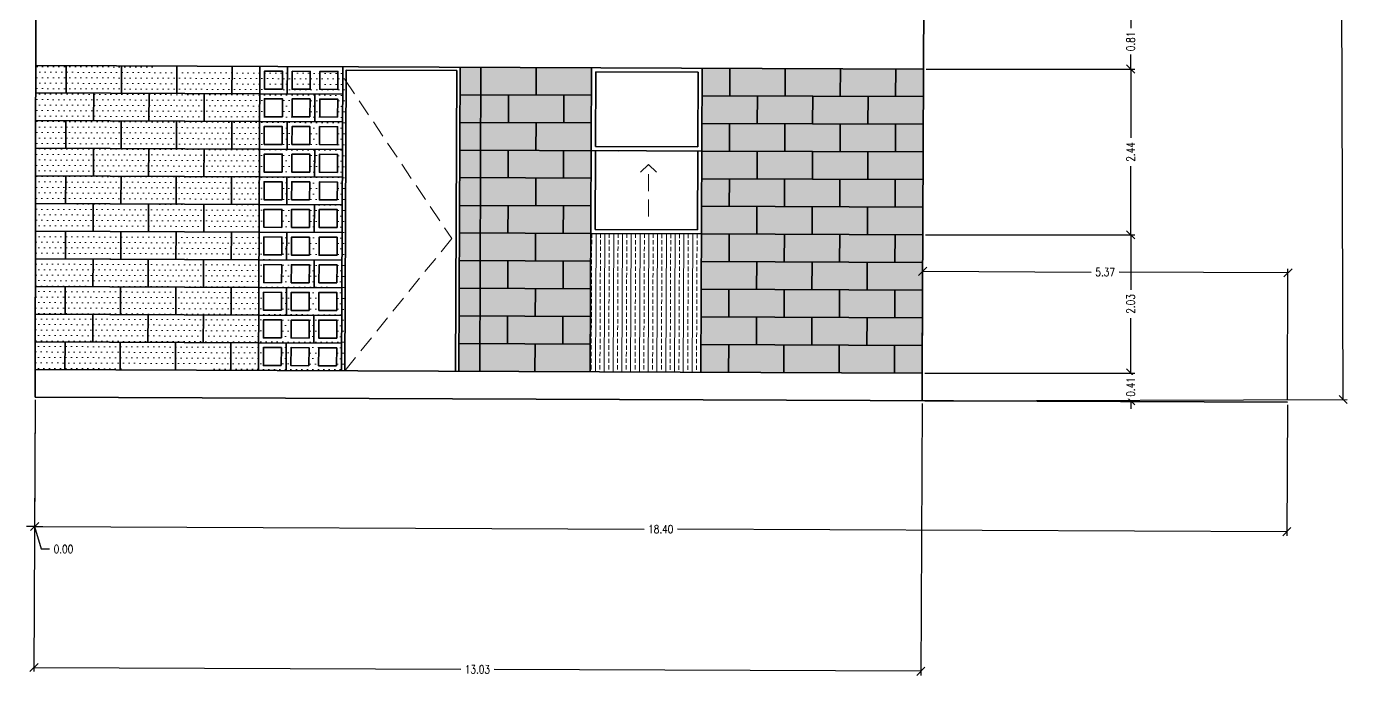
# Model space of a CAD drawing. Header units: inches. Extents: x 2738.4 to 2810.4, y -1117 to -1088.
# Drawn here: x 2790.96 to 2810.38, y -1116.45 to -1106.91 of the extents above; entities that cross this region are included whole.
import ezdxf

# ---------------------------------------------------------------- set-up
doc = ezdxf.new("R2010")
doc.units = ezdxf.units.IN
doc.header["$MEASUREMENT"] = 0
doc.linetypes.add('HIDDEN', pattern=[0.375, 0.25, -0.125])
doc.layers.get('DEFPOINTS').update_dxf_attribs({"color": 210})
for name, color, linetype, lineweight in [('A-ELEV-MBE1', 7, 'Continuous', 35), ('A-ELEV-OVHD', 3, 'HIDDEN', 18), ('A-ELEV-PATT', 8, 'Continuous', 18), ('A-SECT-MCUT', 7, 'Continuous', 35)]:
    doc.layers.add(name, color=color, linetype=linetype, lineweight=lineweight)
doc.styles.add('E-ROMANS', font='romans.shx', dxfattribs={"width": 0.8})
doc.dimstyles.new('E-0100_ARW_18', dxfattribs={"dimscale": 0.001, "dimtxt": 180, "dimasz": 180, "dimexe": 90, "dimexo": 60, "dimgap": 90, "dimtad": 0, "dimzin": 0, "dimdsep": 46, "dimtxsty": 'E-ROMANS', "dimblk": 'OPEN90', "dimcen": 90, "dimclrd": 256, "dimclre": 256, "dimclrt": 256, "dimadec": 0, "dimazin": 0, "dimtfac": 1, "dimtmove": 1, "dimatfit": 3, "dimldrblk": 'OPEN90', "dimfxl": 1, "dimtfill": 1, "dimtolj": 1, "dimtzin": 0, "dimarcsym": 0})

# ---------------------------------------------------------------- blocks, each defined once
blk = doc.blocks.new('_Oblique')
at = {"color": 0, "linetype": 'ByBlock', "lineweight": -2}
blk.add_line((-0.5, -0.5), (0.5, 0.5), dxfattribs=at)
blk = doc.blocks.new('*D96')
at = {"lineweight": -2, "transparency": 16777216}
for p, q in [((2804.23, -1096.986), (2810.32, -1096.966)), ((2804.279, -1112.409), (2810.37, -1112.39))]:
    blk.add_line(p, q, dxfattribs=at)
at = {"transparency": 16777216}
for p, q in [((2810.26, -1096.967), (2810.284, -1104.433)), ((2810.31, -1112.39), (2810.286, -1104.923))]:
    blk.add_line(p, q, dxfattribs=at)
at = {"layer": 'DEFPOINTS', "color": 0, "transparency": 16777216}
for p in [(2804.19, -1096.986), (2804.239, -1112.409), (2810.31, -1112.39)]:
    blk.add_point(p, dxfattribs=at)
at = {"transparency": 16777216, "xscale": 0.12, "yscale": 0.12, "zscale": 0.12}
for p, rotation in [((2810.26, -1096.967), 90.18453966801944), ((2810.31, -1112.39), 270.1845396680195)]:
    blk.add_blockref('_Oblique', p, dxfattribs=dict(at, rotation=rotation))
at = {"transparency": 16777216, "insert": (2810.285, -1104.678), "char_height": 0.12, "attachment_point": 5, "rotation": 270.1845, "style": 'E-ROMANS', "bg_fill": 3, "box_fill_scale": 1.25, "bg_fill_color": 256, "bg_fill_true_color": 13158600, "bg_fill_transparency": 0}
blk.add_mtext('\\A1;15.42', dxfattribs=at)
blk = doc.blocks.new('_Open90')
at = {"color": 0, "linetype": 'ByBlock', "lineweight": -2}
for p, q in [((0, 0), (-1, 0)), ((-0.5, 0.5), (0, 0)), ((0, 0), (-0.5, -0.5))]:
    blk.add_line(p, q, dxfattribs=at)
blk = doc.blocks.new('*D68')
at = {"lineweight": -2, "transparency": 16777216}
for p, q in [((2804.186, -1106.719), (2807.248, -1106.719)), ((2804.182, -1107.532), (2807.248, -1107.532))]:
    blk.add_line(p, q, dxfattribs=at)
at = {"transparency": 16777216}
for p, q in [((2807.188, -1106.719), (2807.188, -1106.933)), ((2807.188, -1107.532), (2807.188, -1107.318))]:
    blk.add_line(p, q, dxfattribs=at)
at = {"layer": 'DEFPOINTS', "color": 0, "transparency": 16777216}
for p in [(2804.146, -1106.719), (2804.142, -1107.532), (2807.188, -1107.532)]:
    blk.add_point(p, dxfattribs=at)
at = {"transparency": 16777216, "xscale": 0.12, "yscale": 0.12, "zscale": 0.12}
for p, rotation in [((2807.188, -1106.719), 90), ((2807.188, -1107.532), 270)]:
    blk.add_blockref('_Oblique', p, dxfattribs=dict(at, rotation=rotation))
at = {"transparency": 16777216, "insert": (2807.188, -1107.126), "char_height": 0.12, "attachment_point": 5, "rotation": 90, "style": 'E-ROMANS', "bg_fill": 3, "box_fill_scale": 1.25, "bg_fill_color": 256, "bg_fill_true_color": 13158600, "bg_fill_transparency": 0}
blk.add_mtext('\\A1;0.81', dxfattribs=at)
blk = doc.blocks.new('*D69')
at = {"lineweight": -2, "transparency": 16777216}
for p, q in [((2804.182, -1107.532), (2807.248, -1107.532)), ((2804.172, -1109.97), (2807.248, -1109.97))]:
    blk.add_line(p, q, dxfattribs=at)
at = {"transparency": 16777216}
for p, q in [((2807.188, -1107.532), (2807.188, -1108.543)), ((2807.188, -1109.97), (2807.188, -1108.96))]:
    blk.add_line(p, q, dxfattribs=at)
at = {"layer": 'DEFPOINTS', "color": 0, "transparency": 16777216}
for p in [(2804.142, -1107.532), (2804.132, -1109.97), (2807.188, -1109.97)]:
    blk.add_point(p, dxfattribs=at)
at = {"transparency": 16777216, "xscale": 0.12, "yscale": 0.12, "zscale": 0.12}
for p, rotation in [((2807.188, -1107.532), 90), ((2807.188, -1109.97), 270)]:
    blk.add_blockref('_Oblique', p, dxfattribs=dict(at, rotation=rotation))
at = {"transparency": 16777216, "insert": (2807.188, -1108.751), "char_height": 0.12, "attachment_point": 5, "rotation": 90, "style": 'E-ROMANS', "bg_fill": 3, "box_fill_scale": 1.25, "bg_fill_color": 256, "bg_fill_true_color": 13158600, "bg_fill_transparency": 0}
blk.add_mtext('\\A1;2.44', dxfattribs=at)
blk = doc.blocks.new('*D70')
at = {"lineweight": -2, "transparency": 16777216}
for p, q in [((2804.172, -1109.97), (2807.248, -1109.97)), ((2804.164, -1112.002), (2807.248, -1112.002))]:
    blk.add_line(p, q, dxfattribs=at)
at = {"transparency": 16777216}
for p, q in [((2807.188, -1109.97), (2807.188, -1110.78)), ((2807.188, -1112.002), (2807.188, -1111.193))]:
    blk.add_line(p, q, dxfattribs=at)
at = {"layer": 'DEFPOINTS', "color": 0, "transparency": 16777216}
for p in [(2804.132, -1109.97), (2804.124, -1112.002), (2807.188, -1112.002)]:
    blk.add_point(p, dxfattribs=at)
at = {"transparency": 16777216, "xscale": 0.12, "yscale": 0.12, "zscale": 0.12}
for p, rotation in [((2807.188, -1109.97), 90), ((2807.188, -1112.002), 270)]:
    blk.add_blockref('_Oblique', p, dxfattribs=dict(at, rotation=rotation))
at = {"transparency": 16777216, "insert": (2807.188, -1110.986), "char_height": 0.12, "attachment_point": 5, "rotation": 90, "style": 'E-ROMANS', "bg_fill": 3, "box_fill_scale": 1.25, "bg_fill_color": 256, "bg_fill_true_color": 13158600, "bg_fill_transparency": 0}
blk.add_mtext('\\A1;2.03', dxfattribs=at)
blk = doc.blocks.new('*D71')
at = {"transparency": 16777216}
for p, q in [((2807.188, -1112.002), (2807.188, -1111.882)), ((2807.188, -1112.002), (2807.188, -1112.013)), ((2807.188, -1112.409), (2807.188, -1112.398)), ((2807.188, -1112.409), (2807.188, -1112.529))]:
    blk.add_line(p, q, dxfattribs=at)
at = {"lineweight": -2, "transparency": 16777216}
for p, q in [((2804.164, -1112.002), (2807.248, -1112.002)), ((2804.162, -1112.409), (2807.248, -1112.409))]:
    blk.add_line(p, q, dxfattribs=at)
at = {"layer": 'DEFPOINTS', "color": 0, "transparency": 16777216}
for p in [(2804.124, -1112.002), (2804.122, -1112.409)]:
    blk.add_point(p, dxfattribs=at)
at = {"transparency": 16777216, "xscale": 0.12, "yscale": 0.12, "zscale": 0.12}
for p, rotation in [((2807.188, -1112.002), 270), ((2807.188, -1112.409), 90)]:
    blk.add_blockref('_Oblique', p, dxfattribs=dict(at, rotation=rotation))
at = {"transparency": 16777216, "insert": (2807.188, -1112.206), "char_height": 0.12, "attachment_point": 5, "rotation": 90, "style": 'E-ROMANS', "bg_fill": 3, "box_fill_scale": 1.25, "bg_fill_color": 256, "bg_fill_true_color": 13158600, "bg_fill_transparency": 0}
blk.add_mtext('\\A1;0.41', dxfattribs=at)
at = {"layer": 'DEFPOINTS', "color": 0, "transparency": 16777216}
blk.add_point((2807.188, -1112.409), dxfattribs=at)
blk = doc.blocks.new('*D90')
at = {"lineweight": -2, "transparency": 16777216}
for p, q in [((2791.088, -1112.395), (2791.071, -1116.391)), ((2804.122, -1112.449), (2804.105, -1116.446))]:
    blk.add_line(p, q, dxfattribs=at)
at = {"transparency": 16777216}
for p, q in [((2791.071, -1116.331), (2797.343, -1116.357)), ((2804.105, -1116.386), (2797.833, -1116.36))]:
    blk.add_line(p, q, dxfattribs=at)
at = {"layer": 'DEFPOINTS', "color": 0, "transparency": 16777216}
for p in [(2791.088, -1112.355), (2804.122, -1112.409), (2791.071, -1116.331)]:
    blk.add_point(p, dxfattribs=at)
at = {"transparency": 16777216, "xscale": 0.12, "yscale": 0.12, "zscale": 0.12}
for p, rotation in [((2791.071, -1116.331), 179.7617592655958), ((2804.105, -1116.386), 359.7617592655958)]:
    blk.add_blockref('_Oblique', p, dxfattribs=dict(at, rotation=rotation))
at = {"transparency": 16777216, "insert": (2797.588, -1116.358), "char_height": 0.12, "attachment_point": 5, "rotation": 359.7618, "style": 'E-ROMANS', "bg_fill": 3, "box_fill_scale": 1.25, "bg_fill_color": 256, "bg_fill_true_color": 13158600, "bg_fill_transparency": 0}
blk.add_mtext('\\A1;13.03', dxfattribs=at)
blk = doc.blocks.new('*D91')
at = {"lineweight": -2, "transparency": 16777216}
for p, q in [((2804.122, -1112.369), (2804.13, -1110.446)), ((2809.491, -1112.391), (2809.499, -1110.469))]:
    blk.add_line(p, q, dxfattribs=at)
at = {"transparency": 16777216}
for p, q in [((2804.13, -1110.506), (2806.608, -1110.516)), ((2809.499, -1110.529), (2807.021, -1110.518))]:
    blk.add_line(p, q, dxfattribs=at)
at = {"layer": 'DEFPOINTS', "color": 0, "transparency": 16777216}
for p in [(2809.499, -1110.529), (2804.122, -1112.409), (2809.491, -1112.431)]:
    blk.add_point(p, dxfattribs=at)
at = {"transparency": 16777216, "xscale": 0.12, "yscale": 0.12, "zscale": 0.12}
for p, rotation in [((2804.13, -1110.506), 179.7612307860674), ((2809.499, -1110.529), 359.7612307860674)]:
    blk.add_blockref('_Oblique', p, dxfattribs=dict(at, rotation=rotation))
at = {"transparency": 16777216, "insert": (2806.814, -1110.517), "char_height": 0.12, "attachment_point": 5, "rotation": 359.7612, "style": 'E-ROMANS', "bg_fill": 3, "box_fill_scale": 1.25, "bg_fill_color": 256, "bg_fill_true_color": 13158600, "bg_fill_transparency": 0}
blk.add_mtext('\\A1;5.37', dxfattribs=at)
blk = doc.blocks.new('*D92')
at = {"lineweight": -2, "transparency": 16777216}
for p, q in [((2791.088, -1112.395), (2791.08, -1114.317)), ((2809.491, -1112.471), (2809.483, -1114.394))]:
    blk.add_line(p, q, dxfattribs=at)
at = {"transparency": 16777216}
for p, q in [((2791.08, -1114.257), (2800.036, -1114.295)), ((2809.483, -1114.334), (2800.527, -1114.297))]:
    blk.add_line(p, q, dxfattribs=at)
at = {"layer": 'DEFPOINTS', "color": 0, "transparency": 16777216}
for p in [(2791.088, -1112.355), (2809.491, -1112.431), (2791.08, -1114.257)]:
    blk.add_point(p, dxfattribs=at)
at = {"transparency": 16777216, "xscale": 0.12, "yscale": 0.12, "zscale": 0.12}
for p, rotation in [((2791.08, -1114.257), 179.7622262180638), ((2809.483, -1114.334), 359.7622262180637)]:
    blk.add_blockref('_Oblique', p, dxfattribs=dict(at, rotation=rotation))
at = {"transparency": 16777216, "insert": (2800.282, -1114.296), "char_height": 0.12, "attachment_point": 5, "rotation": 359.7622, "style": 'E-ROMANS', "bg_fill": 3, "box_fill_scale": 1.25, "bg_fill_color": 256, "bg_fill_true_color": 13158600, "bg_fill_transparency": 0}
blk.add_mtext('\\A1;18.40', dxfattribs=at)
blk = doc.blocks.new('*D93')
at = {"lineweight": -2, "transparency": 16777216}
blk.add_line((2791.088, -1112.395), (2791.08, -1114.317), dxfattribs=at)
blk.add_line((2791.088, -1112.395), (2791.08, -1114.317), dxfattribs=at)
at = {"transparency": 16777216}
for p, q in [((2791.08, -1114.257), (2790.96, -1114.257)), ((2791.08, -1114.257), (2791.2, -1114.258)), ((2791.08, -1114.257), (2791.178, -1114.588)), ((2791.178, -1114.588), (2791.298, -1114.588))]:
    blk.add_line(p, q, dxfattribs=at)
at = {"layer": 'DEFPOINTS', "color": 0, "transparency": 16777216}
for p in [(2791.088, -1112.355), (2791.088, -1112.355), (2791.08, -1114.257)]:
    blk.add_point(p, dxfattribs=at)
at = {"transparency": 16777216, "xscale": 0.12, "yscale": 0.12, "zscale": 0.12}
for rotation in [359.7622262180637, 179.7622262180638]:
    blk.add_blockref('_Oblique', (2791.08, -1114.257), dxfattribs=dict(at, rotation=rotation))
at = {"transparency": 16777216, "insert": (2791.504, -1114.589), "char_height": 0.12, "attachment_point": 5, "rotation": 359.7622, "style": 'E-ROMANS', "bg_fill": 3, "box_fill_scale": 1.25, "bg_fill_color": 256, "bg_fill_true_color": 13158600, "bg_fill_transparency": 0}
blk.add_mtext('\\A1;0.00', dxfattribs=at)
blk = doc.blocks.new('*D94')
at = {"lineweight": -2, "transparency": 16777216}
blk.add_line((2791.088, -1112.395), (2791.08, -1114.317), dxfattribs=at)
blk.add_line((2791.088, -1112.395), (2791.08, -1114.317), dxfattribs=at)
at = {"transparency": 16777216}
for p, q in [((2791.08, -1114.257), (2790.96, -1114.257)), ((2791.08, -1114.257), (2791.2, -1114.258)), ((2791.08, -1114.257), (2791.178, -1114.588)), ((2791.178, -1114.588), (2791.298, -1114.588))]:
    blk.add_line(p, q, dxfattribs=at)
at = {"layer": 'DEFPOINTS', "color": 0, "transparency": 16777216}
for p in [(2791.088, -1112.355), (2791.088, -1112.355), (2791.08, -1114.257)]:
    blk.add_point(p, dxfattribs=at)
at = {"transparency": 16777216, "xscale": 0.12, "yscale": 0.12, "zscale": 0.12}
for rotation in [359.7622262180637, 179.7622262180638]:
    blk.add_blockref('_Oblique', (2791.08, -1114.257), dxfattribs=dict(at, rotation=rotation))
at = {"transparency": 16777216, "insert": (2791.504, -1114.589), "char_height": 0.12, "attachment_point": 5, "rotation": 359.7622, "style": 'E-ROMANS', "bg_fill": 3, "box_fill_scale": 1.25, "bg_fill_color": 256, "bg_fill_true_color": 13158600, "bg_fill_transparency": 0}
blk.add_mtext('\\A1;0.00', dxfattribs=at)
blk = doc.blocks.new('*D95')
at = {"lineweight": -2, "transparency": 16777216}
blk.add_line((2791.088, -1112.395), (2791.08, -1114.317), dxfattribs=at)
blk.add_line((2791.088, -1112.395), (2791.08, -1114.317), dxfattribs=at)
at = {"transparency": 16777216}
for p, q in [((2791.08, -1114.257), (2790.96, -1114.257)), ((2791.08, -1114.257), (2791.2, -1114.258)), ((2791.08, -1114.257), (2791.178, -1114.588)), ((2791.178, -1114.588), (2791.298, -1114.588))]:
    blk.add_line(p, q, dxfattribs=at)
at = {"layer": 'DEFPOINTS', "color": 0, "transparency": 16777216}
for p in [(2791.088, -1112.355), (2791.088, -1112.355), (2791.08, -1114.257)]:
    blk.add_point(p, dxfattribs=at)
at = {"transparency": 16777216, "xscale": 0.12, "yscale": 0.12, "zscale": 0.12}
for rotation in [359.7622262180637, 179.7622262180638]:
    blk.add_blockref('_Oblique', (2791.08, -1114.257), dxfattribs=dict(at, rotation=rotation))
at = {"transparency": 16777216, "insert": (2791.504, -1114.589), "char_height": 0.12, "attachment_point": 5, "rotation": 359.7622, "style": 'E-ROMANS', "bg_fill": 3, "box_fill_scale": 1.25, "bg_fill_color": 256, "bg_fill_true_color": 13158600, "bg_fill_transparency": 0}
blk.add_mtext('\\A1;0.00', dxfattribs=at)

msp = doc.modelspace()

# ---------------------------------------------------------------- hatches: boundary and pattern name
at = {"layer": 'A-ELEV-PATT'}
h = msp.add_hatch(dxfattribs=at)
h.set_pattern_fill('DOTS', color=256, scale=0.050799, angle=359.7612, style=0)
h.set_pattern_definition([(179.761219, (2853.80426, -568.64961), (-0.040657705, -0.080475202), [0, -0.080643944])])
h.paths.add_polyline_path([(2791.089, -1111.948), (2795.64, -1111.967), (2795.659, -1107.548), (2791.097, -1107.478)])
h.paths.add_polyline_path([(2792.743, -1111.869), (2793.86, -1111.96), (2793.947, -1111.96), (2792.321, -1111.953)], flags=16)
h.paths.add_polyline_path([(2794.439, -1108.376), (2794.703, -1108.377), (2794.702, -1108.641), (2794.438, -1108.64)], flags=16)
h.paths.add_polyline_path([(2794.44, -1108.234), (2794.441, -1107.969), (2794.705, -1107.971), (2794.704, -1108.235)], flags=16)
h.paths.add_polyline_path([(2794.437, -1108.782), (2794.702, -1108.783), (2794.701, -1109.047), (2794.436, -1109.046)], flags=16)
h.paths.add_polyline_path([(2794.436, -1109.189), (2794.7, -1109.19), (2794.699, -1109.454), (2794.435, -1109.453)], flags=16)
h.paths.add_polyline_path([(2794.434, -1109.595), (2794.698, -1109.596), (2794.697, -1109.86), (2794.433, -1109.859)], flags=16)
h.paths.add_polyline_path([(2794.432, -1110.001), (2794.697, -1110.003), (2794.695, -1110.267), (2794.431, -1110.266)], flags=16)
h.paths.add_polyline_path([(2794.846, -1108.378), (2795.11, -1108.379), (2795.109, -1108.643), (2794.844, -1108.642)], flags=16)
h.paths.add_polyline_path([(2794.846, -1108.235), (2794.847, -1107.971), (2795.111, -1107.972), (2795.11, -1108.236)], flags=16)
h.paths.add_polyline_path([(2794.844, -1108.784), (2795.108, -1108.785), (2795.107, -1109.049), (2794.843, -1109.048)], flags=16)
h.paths.add_polyline_path([(2794.842, -1109.19), (2795.106, -1109.191), (2795.105, -1109.456), (2794.841, -1109.454)], flags=16)
h.paths.add_polyline_path([(2794.431, -1110.408), (2794.695, -1110.409), (2794.694, -1110.673), (2794.43, -1110.672)], flags=16)
h.paths.add_polyline_path([(2794.84, -1109.597), (2795.105, -1109.598), (2795.104, -1109.862), (2794.839, -1109.861)], flags=16)
h.paths.add_polyline_path([(2794.839, -1110.003), (2795.103, -1110.004), (2795.102, -1110.268), (2794.838, -1110.267)], flags=16)
h.paths.add_polyline_path([(2794.429, -1110.814), (2794.693, -1110.815), (2794.692, -1111.079), (2794.428, -1111.078)], flags=16)
h.paths.add_polyline_path([(2795.252, -1108.379), (2795.516, -1108.38), (2795.515, -1108.644), (2795.251, -1108.643)], flags=16)
h.paths.add_polyline_path([(2795.253, -1108.237), (2795.254, -1107.973), (2795.518, -1107.974), (2795.517, -1108.238)], flags=16)
h.paths.add_polyline_path([(2795.25, -1108.786), (2795.514, -1108.787), (2795.513, -1109.051), (2795.249, -1109.05)], flags=16)
h.paths.add_polyline_path([(2794.837, -1110.409), (2795.101, -1110.411), (2795.1, -1110.675), (2794.836, -1110.674)], flags=16)
h.paths.add_polyline_path([(2795.249, -1109.192), (2795.513, -1109.193), (2795.512, -1109.457), (2795.247, -1109.456)], flags=16)
h.paths.add_polyline_path([(2794.427, -1111.221), (2794.691, -1111.222), (2794.69, -1111.486), (2794.426, -1111.485)], flags=16)
h.paths.add_polyline_path([(2795.247, -1109.598), (2795.511, -1109.6), (2795.51, -1109.864), (2795.246, -1109.863)], flags=16)
h.paths.add_polyline_path([(2794.835, -1110.816), (2795.1, -1110.817), (2795.098, -1111.081), (2794.834, -1111.08)], flags=16)
h.paths.add_polyline_path([(2795.245, -1110.005), (2795.509, -1110.006), (2795.508, -1110.27), (2795.244, -1110.269)], flags=16)
h.paths.add_polyline_path([(2794.426, -1111.627), (2794.69, -1111.628), (2794.689, -1111.892), (2794.424, -1111.891)], flags=16)
h.paths.add_polyline_path([(2795.243, -1110.411), (2795.508, -1110.412), (2795.507, -1110.676), (2795.242, -1110.675)], flags=16)
h.paths.add_polyline_path([(2794.834, -1111.222), (2795.098, -1111.223), (2795.097, -1111.488), (2794.833, -1111.486)], flags=16)
h.paths.add_polyline_path([(2795.242, -1110.818), (2795.506, -1110.819), (2795.505, -1111.083), (2795.241, -1111.082)], flags=16)
h.paths.add_polyline_path([(2794.832, -1111.629), (2795.096, -1111.63), (2795.095, -1111.894), (2794.831, -1111.893)], flags=16)
h.paths.add_polyline_path([(2795.24, -1111.224), (2795.504, -1111.225), (2795.503, -1111.489), (2795.239, -1111.488)], flags=16)
h.paths.add_polyline_path([(2795.238, -1111.63), (2795.503, -1111.631), (2795.501, -1111.896), (2795.237, -1111.895)], flags=16)
h = msp.add_hatch(dxfattribs=at)
h.set_pattern_fill('DOTS', color=256, scale=0.050799, angle=179.7612, style=0)
h.set_pattern_definition([(359.76122, (2713.441295, -1640.55422), (0.040657705, 0.080475202), [0, -0.080643944])])
h.paths.add_polyline_path([(2799.266, -1107.512), (2797.335, -1107.504), (2797.317, -1111.974), (2799.247, -1111.982)])
h.paths.add_polyline_path([(2804.142, -1107.532), (2800.891, -1107.519), (2800.872, -1111.989), (2804.124, -1112.002)])
h = msp.add_hatch(dxfattribs=at)
h.set_pattern_fill('BRASS', color=256, scale=0.02032, angle=269.7612, style=0)
h.set_pattern_definition([(89.76122, (2744.73341, -1640.68463), (-0.12902919, 0.000537734), []), (89.76122, (2744.6689, -1640.68436), (-0.12902919, 0.000537734), [0.064515155, -0.032257577])])
h.paths.add_polyline_path([(2800.881, -1109.957), (2799.255, -1109.95), (2799.247, -1111.982), (2800.872, -1111.989)])

# ---------------------------------------------------------------- linework, layer by layer
at = {"layer": 'A-ELEV-MBE1'}
for p, q in [((2791.116, -1096.934), (2791.088, -1112.355)), ((2804.186, -1096.986), (2804.124, -1112.002)), ((2804.142, -1107.532), (2791.097, -1107.478)), ((2791.544, -1107.48), (2791.542, -1107.886)), ((2792.357, -1107.483), (2792.355, -1107.889)), ((2793.17, -1107.486), (2793.168, -1107.893)), ((2793.982, -1107.49), (2793.981, -1107.896)), ((2794.389, -1107.491), (2794.37, -1111.962)), ((2794.795, -1107.493), (2794.794, -1107.9)), ((2795.608, -1107.497), (2795.589, -1111.967)), ((2797.335, -1107.504), (2797.317, -1111.974)), ((2797.64, -1107.505), (2797.621, -1111.975)), ((2798.453, -1107.508), (2798.451, -1107.915)), ((2799.247, -1111.982), (2799.266, -1107.512)), ((2799.326, -1107.573), (2799.322, -1108.67)), ((2800.83, -1107.579), (2799.326, -1107.573)), ((2800.83, -1107.579), (2800.825, -1108.676)), ((2800.891, -1107.519), (2800.872, -1111.989)), ((2801.297, -1107.52), (2801.296, -1107.927)), ((2802.11, -1107.524), (2802.109, -1107.93)), ((2802.923, -1107.527), (2802.921, -1107.933)), ((2803.736, -1107.53), (2803.734, -1107.937)), ((2794.387, -1107.898), (2791.096, -1107.884)), ((2791.949, -1107.888), (2791.947, -1108.294)), ((2792.762, -1107.891), (2792.76, -1108.297)), ((2793.574, -1107.894), (2793.573, -1108.301)), ((2794.387, -1107.898), (2795.606, -1107.903)), ((2795.2, -1107.901), (2795.198, -1108.308)), ((2799.264, -1107.918), (2797.333, -1107.91)), ((2798.045, -1107.913), (2798.043, -1108.319)), ((2798.857, -1107.916), (2798.856, -1108.323)), ((2804.141, -1107.938), (2800.889, -1107.925)), ((2801.702, -1107.928), (2801.7, -1108.335)), ((2802.515, -1107.932), (2802.513, -1108.338)), ((2803.328, -1107.935), (2803.326, -1108.341)), ((2794.385, -1108.304), (2791.095, -1108.29)), ((2791.541, -1108.292), (2791.539, -1108.699)), ((2792.353, -1108.296), (2792.352, -1108.702)), ((2793.166, -1108.299), (2793.165, -1108.706)), ((2793.979, -1108.303), (2793.977, -1108.709)), ((2794.385, -1108.304), (2795.605, -1108.309)), ((2794.792, -1108.306), (2794.79, -1108.712)), ((2799.262, -1108.325), (2797.332, -1108.316)), ((2798.449, -1108.321), (2798.448, -1108.728)), ((2804.139, -1108.345), (2800.888, -1108.331)), ((2801.294, -1108.333), (2801.292, -1108.739)), ((2802.107, -1108.336), (2802.105, -1108.743)), ((2802.92, -1108.34), (2802.918, -1108.746)), ((2803.732, -1108.343), (2803.731, -1108.75)), ((2794.384, -1108.711), (2791.095, -1108.697)), ((2791.945, -1108.7), (2791.944, -1109.107)), ((2792.758, -1108.704), (2792.756, -1109.11)), ((2793.571, -1108.707), (2793.569, -1109.114)), ((2794.384, -1108.711), (2795.603, -1108.716)), ((2795.197, -1108.714), (2795.195, -1109.12)), ((2799.667, -1108.733), (2797.33, -1108.723)), ((2798.041, -1108.726), (2798.04, -1109.132)), ((2798.854, -1108.729), (2798.852, -1109.136)), ((2799.321, -1108.731), (2799.317, -1109.889)), ((2800.825, -1108.737), (2800.82, -1109.896)), ((2804.137, -1108.751), (2800.886, -1108.738)), ((2801.699, -1108.741), (2801.697, -1109.147)), ((2802.512, -1108.744), (2802.51, -1109.151)), ((2803.324, -1108.748), (2803.323, -1109.154)), ((2794.382, -1109.117), (2791.094, -1109.103)), ((2791.537, -1109.105), (2791.536, -1109.512)), ((2792.35, -1109.109), (2792.348, -1109.515)), ((2793.163, -1109.112), (2793.161, -1109.518)), ((2793.976, -1109.115), (2793.974, -1109.522)), ((2794.382, -1109.117), (2795.601, -1109.122)), ((2794.788, -1109.119), (2794.787, -1109.525)), ((2799.259, -1109.137), (2797.328, -1109.129)), ((2798.446, -1109.134), (2798.444, -1109.54)), ((2804.135, -1109.158), (2800.884, -1109.144)), ((2801.291, -1109.146), (2801.289, -1109.552)), ((2802.103, -1109.149), (2802.102, -1109.556)), ((2802.916, -1109.153), (2802.915, -1109.559)), ((2803.729, -1109.156), (2803.727, -1109.562)), ((2794.38, -1109.523), (2791.093, -1109.51)), ((2791.942, -1109.513), (2791.94, -1109.92)), ((2792.755, -1109.517), (2792.753, -1109.923)), ((2793.568, -1109.52), (2793.566, -1109.926)), ((2794.38, -1109.523), (2795.6, -1109.528)), ((2795.193, -1109.527), (2795.191, -1109.933)), ((2799.257, -1109.544), (2797.327, -1109.536)), ((2798.038, -1109.539), (2798.036, -1109.945)), ((2798.851, -1109.542), (2798.849, -1109.948)), ((2804.134, -1109.564), (2800.883, -1109.55)), ((2801.695, -1109.554), (2801.694, -1109.96)), ((2802.508, -1109.557), (2802.506, -1109.964)), ((2803.321, -1109.561), (2803.319, -1109.967)), ((2794.379, -1109.93), (2791.092, -1109.916)), ((2791.534, -1109.918), (2791.532, -1110.324)), ((2792.347, -1109.921), (2792.345, -1110.328)), ((2793.159, -1109.925), (2793.158, -1110.331)), ((2793.972, -1109.928), (2793.971, -1110.334)), ((2794.379, -1109.93), (2795.598, -1109.935)), ((2794.785, -1109.931), (2794.783, -1110.338)), ((2799.255, -1109.95), (2797.325, -1109.942)), ((2798.443, -1109.947), (2798.441, -1110.353)), ((2800.881, -1109.957), (2799.255, -1109.95)), ((2800.82, -1109.896), (2799.317, -1109.889)), ((2804.132, -1109.97), (2800.881, -1109.957)), ((2801.287, -1109.959), (2801.286, -1110.365)), ((2802.1, -1109.962), (2802.098, -1110.368)), ((2802.913, -1109.965), (2802.911, -1110.372)), ((2803.726, -1109.969), (2803.724, -1110.375)), ((2794.377, -1110.336), (2791.092, -1110.323)), ((2791.939, -1110.326), (2791.937, -1110.732)), ((2792.751, -1110.329), (2792.75, -1110.736)), ((2793.564, -1110.333), (2793.562, -1110.739)), ((2794.377, -1110.336), (2795.596, -1110.341)), ((2795.19, -1110.34), (2795.188, -1110.746)), ((2799.254, -1110.356), (2797.323, -1110.348)), ((2798.034, -1110.351), (2798.033, -1110.758)), ((2798.847, -1110.355), (2798.846, -1110.761)), ((2804.13, -1110.377), (2800.879, -1110.363)), ((2801.692, -1110.367), (2801.69, -1110.773)), ((2802.505, -1110.37), (2802.503, -1110.776)), ((2803.318, -1110.373), (2803.316, -1110.78)), ((2794.375, -1110.743), (2791.091, -1110.729)), ((2791.531, -1110.731), (2791.529, -1111.137)), ((2792.343, -1110.734), (2792.342, -1111.14)), ((2793.156, -1110.737), (2793.154, -1111.144)), ((2793.969, -1110.741), (2793.967, -1111.147)), ((2794.375, -1110.743), (2795.594, -1110.748)), ((2794.782, -1110.744), (2794.78, -1111.151)), ((2799.252, -1110.763), (2797.322, -1110.755)), ((2798.439, -1110.759), (2798.437, -1111.166)), ((2804.129, -1110.783), (2800.878, -1110.77)), ((2801.284, -1110.771), (2801.282, -1111.178)), ((2802.097, -1110.775), (2802.095, -1111.181)), ((2802.909, -1110.778), (2802.908, -1111.185)), ((2803.722, -1110.782), (2803.721, -1111.188)), ((2794.374, -1111.149), (2791.09, -1111.135)), ((2791.935, -1111.139), (2791.934, -1111.545)), ((2792.748, -1111.142), (2792.746, -1111.549)), ((2793.561, -1111.146), (2793.559, -1111.552)), ((2794.374, -1111.149), (2795.593, -1111.154)), ((2795.186, -1111.152), (2795.185, -1111.559)), ((2799.25, -1111.169), (2797.32, -1111.161)), ((2798.031, -1111.164), (2798.029, -1111.571)), ((2798.844, -1111.168), (2798.842, -1111.574)), ((2804.127, -1111.19), (2800.876, -1111.176)), ((2801.689, -1111.179), (2801.687, -1111.586)), ((2802.501, -1111.183), (2802.5, -1111.589)), ((2803.314, -1111.186), (2803.312, -1111.593)), ((2794.372, -1111.555), (2791.089, -1111.542)), ((2791.527, -1111.543), (2791.525, -1111.95)), ((2792.34, -1111.547), (2792.338, -1111.953)), ((2793.153, -1111.55), (2793.151, -1111.957)), ((2793.965, -1111.554), (2793.964, -1111.96)), ((2794.372, -1111.555), (2795.591, -1111.56)), ((2794.778, -1111.557), (2794.777, -1111.963)), ((2799.249, -1111.576), (2797.318, -1111.568)), ((2798.436, -1111.572), (2798.434, -1111.979)), ((2804.125, -1111.596), (2800.874, -1111.582)), ((2801.281, -1111.584), (2801.279, -1111.991)), ((2802.093, -1111.588), (2802.092, -1111.994)), ((2802.906, -1111.591), (2802.904, -1111.997)), ((2803.719, -1111.594), (2803.717, -1112.001)), ((2804.124, -1112.002), (2791.089, -1111.948)), ((2804.124, -1112.002), (2804.122, -1112.409))]:
    msp.add_line(p, q, dxfattribs=at)
for points in [[(2794.723, -1107.828), (2794.459, -1107.827), (2794.46, -1107.563), (2794.724, -1107.564)], [(2795.129, -1107.83), (2794.865, -1107.829), (2794.866, -1107.565), (2795.13, -1107.566)], [(2795.535, -1107.831), (2795.271, -1107.83), (2795.272, -1107.566), (2795.537, -1107.567)], [(2794.721, -1108.234), (2794.457, -1108.233), (2794.458, -1107.969), (2794.722, -1107.97)], [(2795.127, -1108.236), (2794.863, -1108.235), (2794.864, -1107.971), (2795.128, -1107.972)], [(2795.534, -1108.238), (2795.27, -1108.237), (2795.271, -1107.973), (2795.535, -1107.974)], [(2794.719, -1108.641), (2794.455, -1108.64), (2794.456, -1108.376), (2794.72, -1108.377)], [(2795.126, -1108.643), (2794.862, -1108.641), (2794.863, -1108.377), (2795.127, -1108.378)], [(2795.532, -1108.644), (2795.268, -1108.643), (2795.269, -1108.379), (2795.533, -1108.38)], [(2794.718, -1109.047), (2794.453, -1109.046), (2794.455, -1108.782), (2794.719, -1108.783)], [(2795.124, -1109.049), (2794.86, -1109.048), (2794.861, -1108.784), (2795.125, -1108.785)], [(2795.53, -1109.051), (2795.266, -1109.05), (2795.267, -1108.785), (2795.532, -1108.787)], [(2794.716, -1109.454), (2794.452, -1109.453), (2794.453, -1109.188), (2794.717, -1109.19)], [(2795.122, -1109.455), (2794.858, -1109.454), (2794.859, -1109.19), (2795.123, -1109.191)], [(2795.529, -1109.457), (2795.265, -1109.456), (2795.266, -1109.192), (2795.53, -1109.193)], [(2794.714, -1109.86), (2794.45, -1109.859), (2794.451, -1109.595), (2794.715, -1109.596)], [(2795.121, -1109.862), (2794.856, -1109.861), (2794.858, -1109.596), (2795.122, -1109.598)], [(2795.527, -1109.863), (2795.263, -1109.862), (2795.264, -1109.598), (2795.528, -1109.599)], [(2794.713, -1110.266), (2794.448, -1110.265), (2794.449, -1110.001), (2794.714, -1110.002)], [(2795.119, -1110.268), (2794.855, -1110.267), (2794.856, -1110.003), (2795.12, -1110.004)], [(2795.525, -1110.27), (2795.261, -1110.269), (2795.262, -1110.005), (2795.526, -1110.006)], [(2794.711, -1110.673), (2794.447, -1110.672), (2794.448, -1110.408), (2794.712, -1110.409)], [(2795.117, -1110.675), (2794.853, -1110.673), (2794.854, -1110.409), (2795.118, -1110.41)], [(2795.524, -1110.676), (2795.259, -1110.675), (2795.261, -1110.411), (2795.525, -1110.412)], [(2794.709, -1111.079), (2794.445, -1111.078), (2794.446, -1110.814), (2794.71, -1110.815)], [(2795.116, -1111.081), (2794.851, -1111.08), (2794.852, -1110.816), (2795.117, -1110.817)], [(2795.522, -1111.083), (2795.258, -1111.082), (2795.259, -1110.817), (2795.523, -1110.818)], [(2794.707, -1111.486), (2794.443, -1111.485), (2794.444, -1111.22), (2794.709, -1111.221)], [(2795.114, -1111.487), (2794.85, -1111.486), (2794.851, -1111.222), (2795.115, -1111.223)], [(2795.52, -1111.489), (2795.256, -1111.488), (2795.257, -1111.224), (2795.521, -1111.225)], [(2794.706, -1111.892), (2794.442, -1111.891), (2794.443, -1111.627), (2794.707, -1111.628)], [(2795.112, -1111.894), (2794.848, -1111.893), (2794.849, -1111.628), (2795.113, -1111.63)], [(2795.519, -1111.895), (2795.254, -1111.894), (2795.255, -1111.63), (2795.52, -1111.631)]]:
    msp.add_lwpolyline(points, close=True, dxfattribs=at)
for points in [[(2797.266, -1111.974), (2797.284, -1107.554), (2795.659, -1107.548), (2795.64, -1111.967)], [(2799.26, -1108.731), (2800.886, -1108.738)], [(2799.322, -1108.67), (2800.825, -1108.676)]]:
    msp.add_lwpolyline(points, dxfattribs=at)
at = {"layer": 'A-ELEV-OVHD'}
for points in [[(2795.64, -1107.688), (2797.21, -1110.024), (2795.64, -1111.967)], [(2799.986, -1109.05), (2800.102, -1108.934)], [(2800.102, -1109.701), (2800.102, -1108.934)], [(2800.218, -1109.05), (2800.102, -1108.934)]]:
    msp.add_lwpolyline(points, dxfattribs=at)
at = {"layer": 'A-SECT-MCUT'}
msp.add_line((2809.491, -1112.431), (2791.088, -1112.355), dxfattribs=at)

# ---------------------------------------------------------------- next in the draw order: dimensions: what is measured, and where the dimension line sits
dim = msp.add_aligned_dim(p1=(2804.19, -1096.986), p2=(2804.239, -1112.409), distance=6.071, dimstyle='E-0100_ARW_18', override={"dimtxt": 120, "dimasz": 120, "dimexe": 60, "dimexo": 40, "dimgap": 60, "dimblk": 'Oblique', "dimcen": 60, "dimlwd": 65535})
dim.commit()
dim.dimension.update_dxf_attribs({"geometry": '*D96', "text_midpoint": (2810.285, -1104.678)})

# ---------------------------------------------------------------- next in the draw order: dimensions: what is measured, and where the dimension line sits
dim = msp.add_linear_dim(base=(2807.188, -1107.532), p1=(2804.146, -1106.719), p2=(2804.142, -1107.532), angle=90, dimstyle='E-0100_ARW_18', override={"dimtxt": 120, "dimasz": 120, "dimexe": 60, "dimexo": 40, "dimgap": 60, "dimblk": 'Oblique', "dimcen": 60, "dimlwd": 65535})
dim.commit()
dim.dimension.update_dxf_attribs({"geometry": '*D68', "text_midpoint": (2807.188, -1107.126)})

# ---------------------------------------------------------------- next in the draw order: dimensions: what is measured, and where the dimension line sits
dim = msp.add_linear_dim(base=(2807.188, -1109.97), p1=(2804.142, -1107.532), p2=(2804.132, -1109.97), angle=90, dimstyle='E-0100_ARW_18', override={"dimtxt": 120, "dimasz": 120, "dimexe": 60, "dimexo": 40, "dimgap": 60, "dimblk": 'Oblique', "dimcen": 60, "dimlwd": 65535})
dim.commit()
dim.dimension.update_dxf_attribs({"geometry": '*D69', "text_midpoint": (2807.188, -1108.751)})

# ---------------------------------------------------------------- next in the draw order: dimensions: what is measured, and where the dimension line sits
dim = msp.add_linear_dim(base=(2807.188, -1112.002), p1=(2804.132, -1109.97), p2=(2804.124, -1112.002), angle=90, dimstyle='E-0100_ARW_18', override={"dimtxt": 120, "dimasz": 120, "dimexe": 60, "dimexo": 40, "dimgap": 60, "dimblk": 'Oblique', "dimcen": 60, "dimlwd": 65535})
dim.commit()
dim.dimension.update_dxf_attribs({"geometry": '*D70', "text_midpoint": (2807.188, -1110.986)})

# ---------------------------------------------------------------- next in the draw order: dimensions: what is measured, and where the dimension line sits
dim = msp.add_linear_dim(base=(2807.188, -1112.409), p1=(2804.124, -1112.002), p2=(2804.122, -1112.409), angle=90, dimstyle='E-0100_ARW_18', override={"dimtxt": 120, "dimasz": 120, "dimexe": 60, "dimexo": 40, "dimgap": 60, "dimblk": 'Oblique', "dimcen": 60, "dimlwd": 65535})
dim.commit()
dim.dimension.update_dxf_attribs({"geometry": '*D71', "text_midpoint": (2807.188, -1112.206)})

# ---------------------------------------------------------------- next in the draw order: dimensions: what is measured, and where the dimension line sits
dim = msp.add_aligned_dim(p1=(2804.122, -1112.409), p2=(2791.088, -1112.355), distance=3.977, dimstyle='E-0100_ARW_18', override={"dimtxt": 120, "dimasz": 120, "dimexe": 60, "dimexo": 40, "dimgap": 60, "dimblk": 'Oblique', "dimcen": 60, "dimlwd": 65535})
dim.commit()
dim.dimension.update_dxf_attribs({"geometry": '*D90', "text_midpoint": (2797.588, -1116.358)})

# ---------------------------------------------------------------- next in the draw order: dimensions: what is measured, and where the dimension line sits
dim = msp.add_aligned_dim(p1=(2804.122, -1112.409), p2=(2809.491, -1112.431), distance=1.903, dimstyle='E-0100_ARW_18', override={"dimtxt": 120, "dimasz": 120, "dimexe": 60, "dimexo": 40, "dimgap": 60, "dimblk": 'Oblique', "dimcen": 60, "dimlwd": 65535})
dim.commit()
dim.dimension.update_dxf_attribs({"geometry": '*D91', "text_midpoint": (2806.814, -1110.517)})

# ---------------------------------------------------------------- next in the draw order: dimensions: what is measured, and where the dimension line sits
dim = msp.add_linear_dim(base=(2791.08, -1114.257), p1=(2809.491, -1112.431), p2=(2791.088, -1112.355), angle=359.7622, dimstyle='E-0100_ARW_18', override={"dimtxt": 120, "dimasz": 120, "dimexe": 60, "dimexo": 40, "dimgap": 60, "dimblk": 'Oblique', "dimcen": 60, "dimlwd": 65535})
dim.commit()
dim.dimension.update_dxf_attribs({"geometry": '*D92', "text_midpoint": (2800.282, -1114.296)})

# ---------------------------------------------------------------- next in the draw order: dimensions: what is measured, and where the dimension line sits
dim = msp.add_linear_dim(base=(2791.079993337, -1114.257246883), p1=(2791.08788937, -1112.354569751), p2=(2791.08788937, -1112.354569751), angle=359.762226218, dimstyle='E-0100_ARW_18', override={"dimtxt": 120, "dimasz": 120, "dimexe": 60, "dimexo": 40, "dimgap": 60, "dimblk": 'Oblique', "dimcen": 60, "dimlwd": 65535})
dim.commit()
dim.dimension.update_dxf_attribs({"geometry": '*D93', "text_midpoint": (2791.35762146, -1114.58840187)})

# ---------------------------------------------------------------- next in the draw order: dimensions: what is measured, and where the dimension line sits
dim = msp.add_linear_dim(base=(2791.079993337, -1114.257246883), p1=(2791.08788937, -1112.354569751), p2=(2791.08788937, -1112.354569751), angle=359.762226218, dimstyle='E-0100_ARW_18', override={"dimtxt": 120, "dimasz": 120, "dimexe": 60, "dimexo": 40, "dimgap": 60, "dimblk": 'Oblique', "dimcen": 60, "dimlwd": 65535})
dim.commit()
dim.dimension.update_dxf_attribs({"geometry": '*D94', "text_midpoint": (2791.35762146, -1114.58840187)})

# ---------------------------------------------------------------- next in the draw order: dimensions: what is measured, and where the dimension line sits
dim = msp.add_linear_dim(base=(2791.079993261, -1114.257265167), p1=(2791.08788937, -1112.354569751), p2=(2791.08788937, -1112.354569751), angle=359.762226218, dimstyle='E-0100_ARW_18', override={"dimtxt": 120, "dimasz": 120, "dimexe": 60, "dimexo": 40, "dimgap": 60, "dimblk": 'Oblique', "dimcen": 60, "dimlwd": 65535})
dim.commit()
dim.dimension.update_dxf_attribs({"geometry": '*D95', "text_midpoint": (2791.357621384, -1114.588420154)})

doc.saveas('drawing.dxf')
